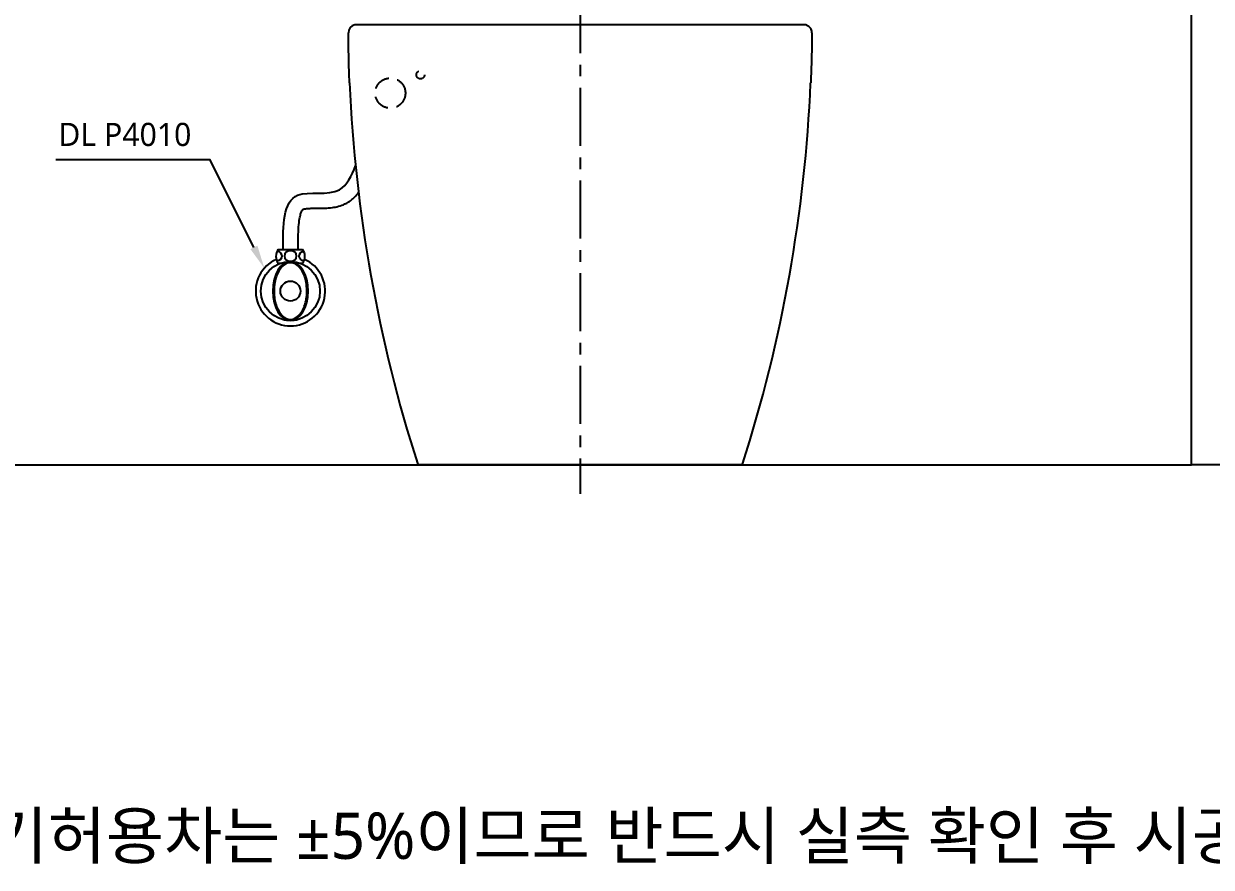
# Model space of a CAD drawing. Extents: x -7692 to 9871, y -72 to 2456.
# Drawn here: x -6636 to -5611, y -72 to 656 of the extents above; entities that cross this region are included whole.
import ezdxf

# ---------------------------------------------------------------- set-up
doc = ezdxf.new("R2010")
doc.units = 0
doc.header["$LTSCALE"] = 20
doc.header["$MEASUREMENT"] = 0
doc.linetypes.add('CENTER', pattern=[2, 1.25, -0.25, 0.25, -0.25])
doc.linetypes.add('HIDDEN', pattern=[0.375, 0.25, -0.125])
doc.layers.get('0').update_dxf_attribs({"linetype": 'CONTINUOUS'})
for name, color, linetype in [('2', 2, 'CONTINUOUS'), ('3', 3, 'CONTINUOUS'), ('4', 4, 'CONTINUOUS'), ('6', 6, 'CONTINUOUS'), ('CENTER', 2, 'CENTER')]:
    doc.layers.add(name, color=color, linetype=linetype)
doc.styles.add('GHS', font='romans', dxfattribs={"bigfont": 'ghs'})
doc.styles.add('ROMANS', font='NanumGothic.ttf', dxfattribs={"height": 10.144927})

msp = doc.modelspace()

# ---------------------------------------------------------------- linework, layer by layer
for p, q in [((-6295.6, 276.5), (-6295.6, 276.3)), ((-6295.5, 276.1), (-6295.5, 276)), ((-6284.5, 275.7), (-6295.4, 275.7)), ((-6295.3, 276.1), (-6295.2, 275.7)), ((-6219, 275.7), (-6284.5, 275.7)), ((-6091.8, 275.7), (-6219, 275.7)), ((-6026.2, 275.7), (-6091.8, 275.7)), ((-6015.4, 275.7), (-6026.2, 275.7)), ((-6015.3, 276), (-6015.3, 276)), ((-6015.2, 276.3), (-6015.1, 276.5))]:
    msp.add_line(p, q)
at = {"flags": 128}
msp.add_lwpolyline([(-5961.2, 655.5), (-6324.2, 655.6), (-6330, 655.6), (-6335, 655.6), (-6339.1, 655.6), (-6342.5, 655.6), (-6345.8, 655.6), (-6348, 655.6), (-6349.2, 655.6), (-6349.7, 655.6)], dxfattribs=at)
at = {"color": 7, "linetype": 'HIDDEN', "ltscale": 3}
for centre, radius in [((-6293.2, 612.4), 3.5), ((-6319.2, 596.6), 13)]:
    msp.add_circle(centre, radius, dxfattribs=at)
for centre, radius, start, end in [((-6348.4, 648.7), 7, 100.6877, 180.3474), ((-5100.8, 659.5), 1254.7, 182.463, 197.7765), ((-7209.4, 659.4), 1254.1, 342.2197, 357.5409)]:
    msp.add_arc(centre, radius, start, end)
for points, knots in [([(-6354.4, 605.5), (-6354.7, 612.7), (-6354.9, 619.9), (-6355.2, 634.3), (-6355.3, 641.5), (-6355.4, 648.7)], [0, 0, 0, 0, 0.5, 0.5, 1, 1, 1, 1]), ([(-5955.4, 648.7), (-5955.4, 649.2), (-5955.5, 650.2), (-5956, 651.7), (-5956.8, 653), (-5957.8, 654.1), (-5959.1, 654.7), (-5960.1, 655.4), (-5960.8, 655.5), (-5961.2, 655.5)], [0, 0, 0, 0, 0.162311, 0.325293, 0.484256, 0.634293, 0.781236, 0.898021, 1, 1, 1, 1]), ([(-5955.4, 648.7), (-5955.4, 641.5), (-5955.5, 634.3), (-5955.9, 619.9), (-5956.1, 612.7), (-5956.4, 605.5)], [0, 0, 0, 0, 0.5, 0.5, 1, 1, 1, 1])]:
    msp.add_open_spline(points, degree=3, knots=knots)
for points, degree in [([(-6355.4, 648.7), (-6355.4, 648.7), (-6355.4, 648.7), (-6355.4, 648.7)], 3), ([(-5955.4, 648.7), (-5955.4, 648.7), (-5955.4, 648.7), (-5955.4, 648.7)], 3), ([(-6295.5, 276), (-6295.4, 275.7)], 1), ([(-6015.3, 276), (-6015.4, 275.7)], 1)]:
    msp.add_open_spline(points, degree=degree)
at = {"color": 4}
msp.add_spline([(-6411.7, 461.7), (-6399.2, 508.4), (-6363, 513.2), (-6349.2, 533.7)], degree=3, dxfattribs=at)
msp.add_open_spline([(-6398.7, 461.8), (-6398.7, 462.7), (-6398.7, 463.6), (-6398.7, 466.4), (-6398.7, 468.2), (-6398.7, 473.1), (-6398.6, 476.2), (-6398.3, 481.8), (-6398.1, 484.4), (-6397.5, 488.4), (-6397.2, 489.9), (-6396.5, 492.4), (-6396.2, 493.4), (-6395.6, 494.8), (-6395.3, 495.2), (-6394.9, 495.8), (-6394.8, 496), (-6394.5, 496.2), (-6394.5, 496.3), (-6394.4, 496.4), (-6394.3, 496.4), (-6394.3, 496.4), (-6394.2, 496.4), (-6394.2, 496.4), (-6394.1, 496.5), (-6394.1, 496.5), (-6394, 496.5), (-6393.8, 496.6), (-6393.6, 496.6), (-6392.9, 496.8), (-6392.2, 496.9), (-6390.6, 497.1), (-6389.7, 497.1), (-6387.6, 497.2), (-6386.5, 497.2), (-6384, 497.2), (-6382.7, 497.2), (-6379.5, 497.2), (-6377.5, 497.2), (-6373.5, 497.4), (-6371.4, 497.6), (-6367.5, 498.1), (-6365.7, 498.4), (-6362.1, 499.4), (-6360.2, 500), (-6357.8, 501.2), (-6357.3, 501.4), (-6356.3, 502), (-6355.7, 502.3), (-6354.7, 503), (-6354.2, 503.3), (-6352.7, 504.4), (-6351.8, 505.2), (-6349.5, 507.3), (-6348.3, 508.6), (-6347, 510.2), (-6346.8, 510.4), (-6346.7, 510.7)], degree=3, knots=[0, 0, 0, 0, 2.174196, 2.174196, 6.522588, 6.522588, 14.311234, 14.311234, 22.099881, 22.099881, 27.740047, 27.740047, 33.380214, 33.380214, 37.331412, 37.331412, 41.28261, 41.28261, 45.233809, 45.233809, 46.979881, 46.979881, 48.139002, 48.139002, 49.071205, 49.071205, 50.003408, 50.003408, 51.867814, 51.867814, 55.542737, 55.542737, 59.217661, 59.217661, 62.892584, 62.892584, 66.567508, 66.567508, 71.422374, 71.422374, 76.277239, 76.277239, 80.026358, 80.026358, 83.775476, 83.775476, 84.801251, 84.801251, 85.919339, 85.919339, 87.037427, 87.037427, 89.273604, 89.273604, 92.920457, 92.920457, 93.494383, 93.494383, 93.494383, 93.494383], dxfattribs=at)
at = {"layer": '3', "color": 7}
msp.add_lwpolyline([(-7555.4, 2200.8), (-7555.4, 2456.1), (-4920.2, 2456.1), (-4920.2, 275.7), (-5627.9, 275.7)], dxfattribs=at)
at = {"layer": '3', "extrusion": (0, 0, -1)}
msp.add_lwpolyline([(6436.9, 463.4), (6474.6, 539.1), (6607.9, 539.1)], dxfattribs=at)
msp.add_solid([(6439.9, 461.9), (6427.9, 445.5), (6433.9, 464.9)], dxfattribs=at)
at = {"layer": '4'}
for p, q in [((-6415.9, 461.7), (-6411.7, 461.7)), ((-6411.7, 461.7), (-6394.9, 461.7)), ((-6415.9, 449), (-6415.9, 449.7)), ((-6415.9, 449.7), (-6414, 449.7)), ((-6414.6, 449.5), (-6414.6, 449.7)), ((-6396.8, 449.7), (-6394.9, 449.7)), ((-6396.1, 449.5), (-6396.1, 449.7)), ((-6394.9, 449), (-6394.9, 449.7))]:
    msp.add_line(p, q, dxfattribs=at)
for radius in [25.5, 8.62]:
    msp.add_circle((-6405.4, 425.7), radius, dxfattribs=at)
for centre, radius, start, end in [((-6407.9, 455.7), 10, 143.1301, 216.8699), ((-6402.9, 455.7), 10, 323.1301, 36.8699), ((-6405.4, 425.7), 30, 113.9173, 66.0827)]:
    msp.add_arc(centre, radius, start, end, dxfattribs=at)
at = {"layer": '4', "extrusion": (0, 0, -1)}
for centre, major_axis, ratio in [((-6405.4, 425.7), (0, 25.5), 0.596529), ((-6405.4, 456), (-5.23, 0), 0.866391)]:
    msp.add_ellipse(centre, major_axis=major_axis, ratio=ratio, dxfattribs=at)
for centre, start_param, end_param in [((-6418.1, 456), 1.824119, 4.49897), ((-6392.6, 456), 4.942097, 7.58465)]:
    msp.add_ellipse(centre, major_axis=(-5.23, 0), ratio=0.866391, start_param=start_param, end_param=end_param, dxfattribs=at)
at = {"layer": '4'}
msp.add_open_spline([(-6405.4, 450.2), (-6403.3, 450.2), (-6401.2, 449.4), (-6397.3, 446.2), (-6395.5, 443.7), (-6392.8, 437.7), (-6391.9, 434.1), (-6391, 426.6), (-6391.1, 422.7), (-6392.3, 415.3), (-6393.5, 411.9), (-6396.5, 406.3), (-6398.4, 404.2), (-6402.4, 401.5), (-6404.5, 401), (-6408.6, 401.6), (-6410.7, 402.7), (-6414.5, 406.6), (-6416.1, 409.3), (-6418.5, 415.7), (-6419.3, 419.4), (-6419.7, 427), (-6419.4, 430.9), (-6417.8, 438.1), (-6416.5, 441.3), (-6413.3, 446.4), (-6411.3, 448.3), (-6408, 449.9), (-6406.7, 450.2), (-6405.4, 450.2)], degree=3, knots=[0, 0, 0, 0, 0.46111, 0.46111, 0.922219, 0.922219, 1.383329, 1.383329, 1.844439, 1.844439, 2.305549, 2.305549, 2.766658, 2.766658, 3.227768, 3.227768, 3.688878, 3.688878, 4.149988, 4.149988, 4.611097, 4.611097, 5.072207, 5.072207, 5.533317, 5.533317, 5.994427, 5.994427, 6.283185, 6.283185, 6.283185, 6.283185], dxfattribs=at)
at = {"layer": '6'}
msp.add_lwpolyline([(-6555.4, 2200.8), (-7555.4, 2200.8), (-7555.4, 275.7), (-5627.9, 275.7), (-5627.9, 1300.7)], dxfattribs=at)
at = {"layer": 'CENTER', "color": 1, "linetype": 'CENTER', "ltscale": 2}
msp.add_line((-6155.4, 841.1), (-6155.4, 250.6), dxfattribs=at)

# ---------------------------------------------------------------- texts
at = {"layer": '2', "insert": (-6605.7, 560.8), "char_height": 20, "attachment_point": 4, "style": 'ROMANS'}
msp.add_mtext('DL P4010', dxfattribs=at)
at = {"layer": '3', "color": 1, "insert": (-7568.2, -24.4), "char_height": 40, "attachment_point": 1, "style": 'GHS'}
msp.add_mtext_dynamic_manual_height_columns('{\\fNanumGothic|b0|i0|c129|p50;※주의: 비데 개폐높이 포함, 설치부위 도기허용차는 ±5%이므로 반드시 실측 확인 후 시공하십시오.}', width=2648.262, gutter_width=13.5, heights=[0], dxfattribs=at)

doc.saveas('drawing.dxf')
